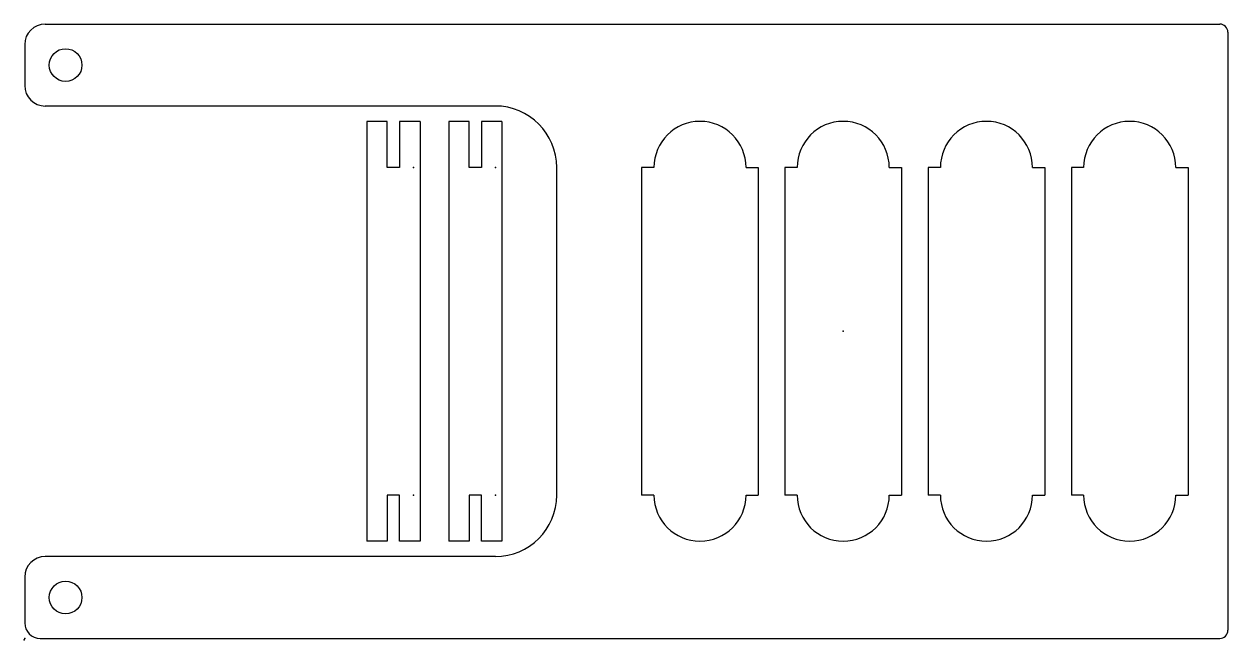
# Model space of a CAD drawing. Header units: centimetres. Extents: x 0 to 29.4, y 0 to 15.
import ezdxf

# ---------------------------------------------------------------- set-up
doc = ezdxf.new("R2010")
doc.units = ezdxf.units.CM
doc.header["$MEASUREMENT"] = 0
doc.layers.add('Yoke_Sketch1', color=7, linetype='Continuous')

# ---------------------------------------------------------------- blocks, each defined once
blk = doc.blocks.new('Yoke')
at = {"layer": 'Yoke_Sketch1'}
for p, q in [((0.515, 15.035), (29.215, 15.035)), ((29.415, 14.835), (29.415, 0.235)), ((0.015, 14.535), (0.015, 13.535)), ((11.515, 13.035), (0.515, 13.035)), ((8.875, 12.66), (8.375, 12.66)), ((8.375, 12.66), (8.375, 2.41)), ((8.875, 11.535), (8.875, 12.66)), ((9.675, 12.66), (9.175, 12.66)), ((9.175, 12.66), (9.175, 11.535)), ((9.675, 12.66), (9.175, 12.66)), ((9.175, 12.66), (9.175, 11.535)), ((9.675, 12.66), (9.675, 2.41)), ((9.675, 12.66), (9.675, 2.41)), ((10.875, 12.66), (10.375, 12.66)), ((10.375, 12.66), (10.375, 2.41)), ((10.875, 12.66), (10.375, 12.66)), ((10.375, 12.66), (10.375, 2.41)), ((10.875, 11.535), (10.875, 12.66)), ((10.875, 11.535), (10.875, 12.66)), ((11.675, 12.66), (11.175, 12.66)), ((11.175, 12.66), (11.175, 11.535)), ((11.675, 12.66), (11.175, 12.66)), ((11.675, 12.66), (11.175, 12.66)), ((11.175, 12.66), (11.175, 11.535)), ((11.175, 12.66), (11.175, 11.535)), ((11.675, 12.66), (11.175, 12.66)), ((11.175, 12.66), (11.175, 11.535)), ((11.675, 12.66), (11.675, 2.41)), ((11.675, 12.66), (11.675, 2.41)), ((11.675, 12.66), (11.675, 2.41)), ((11.675, 12.66), (11.675, 2.41)), ((9.175, 11.535), (8.875, 11.535)), ((11.175, 11.535), (10.875, 11.535)), ((11.175, 11.535), (10.875, 11.535)), ((13.015, 3.535), (13.015, 11.535)), ((15.09, 11.535), (15.09, 3.535)), ((15.39, 11.535), (15.09, 11.535)), ((17.64, 11.535), (17.94, 11.535)), ((17.94, 11.535), (17.94, 3.535)), ((18.59, 11.535), (18.59, 3.535)), ((18.89, 11.535), (18.59, 11.535)), ((21.14, 11.535), (21.44, 11.535)), ((21.44, 11.535), (21.44, 3.535)), ((22.09, 11.535), (22.09, 3.535)), ((22.39, 11.535), (22.09, 11.535)), ((24.64, 11.535), (24.94, 11.535)), ((24.94, 11.535), (24.94, 3.535)), ((25.89, 11.535), (25.59, 11.535)), ((25.59, 11.535), (25.59, 3.535)), ((28.14, 11.535), (28.44, 11.535)), ((28.44, 11.535), (28.44, 3.535)), ((8.875, 3.535), (8.875, 2.41)), ((9.175, 3.535), (8.875, 3.535)), ((9.175, 2.41), (9.175, 3.535)), ((9.175, 2.41), (9.175, 3.535)), ((11.175, 3.535), (10.875, 3.535)), ((11.175, 3.535), (10.875, 3.535)), ((10.875, 3.535), (10.875, 2.41)), ((10.875, 3.535), (10.875, 2.41)), ((11.175, 2.41), (11.175, 3.535)), ((11.175, 2.41), (11.175, 3.535)), ((11.175, 2.41), (11.175, 3.535)), ((11.175, 2.41), (11.175, 3.535)), ((15.39, 3.535), (15.09, 3.535)), ((17.64, 3.535), (17.94, 3.535)), ((18.89, 3.535), (18.59, 3.535)), ((21.14, 3.535), (21.44, 3.535)), ((22.39, 3.535), (22.09, 3.535)), ((24.64, 3.535), (24.94, 3.535)), ((25.89, 3.535), (25.59, 3.535)), ((28.14, 3.535), (28.44, 3.535)), ((8.875, 2.41), (8.375, 2.41)), ((9.675, 2.41), (9.175, 2.41)), ((9.675, 2.41), (9.175, 2.41)), ((10.875, 2.41), (10.375, 2.41)), ((10.875, 2.41), (10.375, 2.41)), ((11.675, 2.41), (11.175, 2.41)), ((11.675, 2.41), (11.175, 2.41)), ((11.675, 2.41), (11.175, 2.41)), ((11.675, 2.41), (11.175, 2.41)), ((11.515, 2.035), (0.515, 2.035)), ((0.015, 1.535), (0.015, 0.415)), ((0.395, 0.035), (28.015, 0.035)), ((28.015, 0.035), (29.215, 0.035))]:
    blk.add_line(p, q, dxfattribs=at)
for centre in [(1.015, 14.035), (1.015, 1.035)]:
    blk.add_circle(centre, 0.4, dxfattribs=at)
for centre, radius, start, end in [((0.515, 14.535), 0.5, 90, 180), ((29.215, 14.835), 0.2, 0, 90), ((0.515, 13.535), 0.5, 180, 270), ((11.515, 11.535), 1.5, 0, 90), ((16.515, 11.535), 1.125, 360, 180), ((20.015, 11.535), 1.125, 0, 180), ((23.515, 11.535), 1.125, 0, 180), ((27.015, 11.535), 1.125, 0, 180), ((11.515, 3.535), 1.5, 270, 360), ((16.515, 3.535), 1.125, 180, 0), ((20.015, 3.535), 1.125, 180, 360), ((23.515, 3.535), 1.125, 180, 0), ((27.015, 3.535), 1.125, 180, 0), ((0.515, 1.535), 0.5, 90, 180), ((0.395, 0.415), 0.38, 180, 270), ((29.215, 0.235), 0.2, 270, 0)]:
    blk.add_arc(centre, radius, start, end, dxfattribs=at)
for p in [(9.515, 11.535), (9.515, 11.535), (11.515, 11.535), (11.515, 11.535), (11.515, 11.535), (20.015, 7.535), (9.515, 3.535), (9.515, 3.535), (11.515, 3.535), (11.515, 3.535), (11.515, 3.535), (0, 0), (0.015, 0.035)]:
    blk.add_point(p, dxfattribs=at)
blk = doc.blocks.new('Component1')
blk.add_blockref('Yoke', (0, 0))

msp = doc.modelspace()

# ---------------------------------------------------------------- block references
msp.add_blockref('Component1', (0, 0))

doc.saveas('drawing.dxf')
